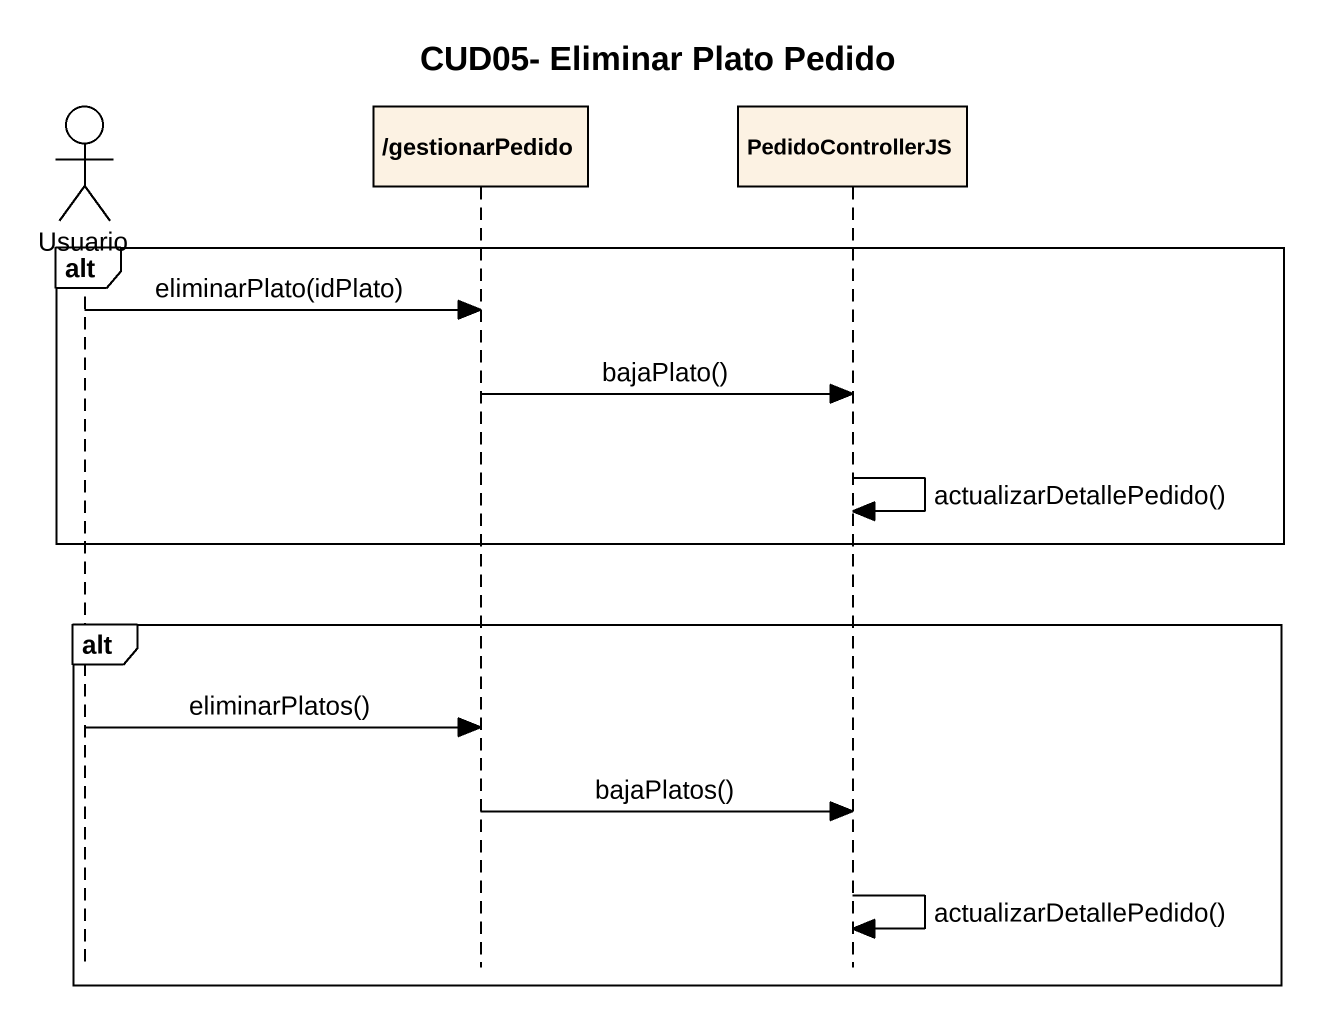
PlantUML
@startuml
title CUD05- Eliminar Plato Pedido
hide footbox
actor Usuario
participant "/gestionarPedido" as gestionarPedido
participant PedidoControllerJS

alt
  Usuario -> gestionarPedido : eliminarPlato(idPlato)
  gestionarPedido -> PedidoControllerJS : bajaPlato()
  PedidoControllerJS -> PedidoControllerJS : actualizarDetallePedido()
end
alt
  Usuario -> gestionarPedido : eliminarPlatos()
  gestionarPedido -> PedidoControllerJS : bajaPlatos()
  PedidoControllerJS -> PedidoControllerJS : actualizarDetallePedido()
end
@enduml
